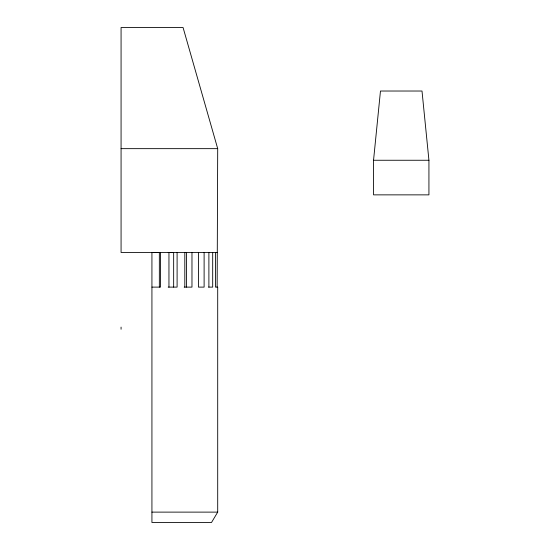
<?xml version="1.0" encoding="UTF-8"?>
<svg xmlns="http://www.w3.org/2000/svg" width="550" height="550" viewBox="0 0 550 550"><rect width="100%" height="100%" fill="white"/><g stroke="black" fill="none" stroke-linecap="round" stroke-linejoin="round"><path stroke-width="0.82" d="M373.546 160.256L380.469 91.025L422.008 91.025L428.931 160.256L428.931 194.865L373.546 194.865L373.546 160.256L428.931 160.256M215.462 252.498L215.462 287.114L217.704 287.114L217.704 512.119L211.509 522.5L151.931 522.5L151.931 252.505L159.342 252.498L159.342 287.114M121.069 148.651L217.704 148.651L217.14 287.114M168.204 252.505L173.656 252.498L173.656 287.114M217.14 252.498L121.069 252.498L121.069 27.5L183.061 27.5L217.704 148.651M151.931 287.114L160.517 287.114L160.517 252.498M168.19 287.114L177.1 287.114L177.1 252.498M184.174 287.114L191.971 287.114L191.971 252.498M208.539 287.114L212.692 287.114L212.692 252.498M151.931 512.119L217.704 512.119M208.89 252.498L208.89 287.114M204.112 252.498L204.112 287.114L198.44 287.114L198.44 252.498M186.491 252.498L186.491 287.114M184.814 252.498L184.814 287.114M168.953 252.498L168.953 287.114M121.069 327.099L121.069 329.244"/></g></svg>
